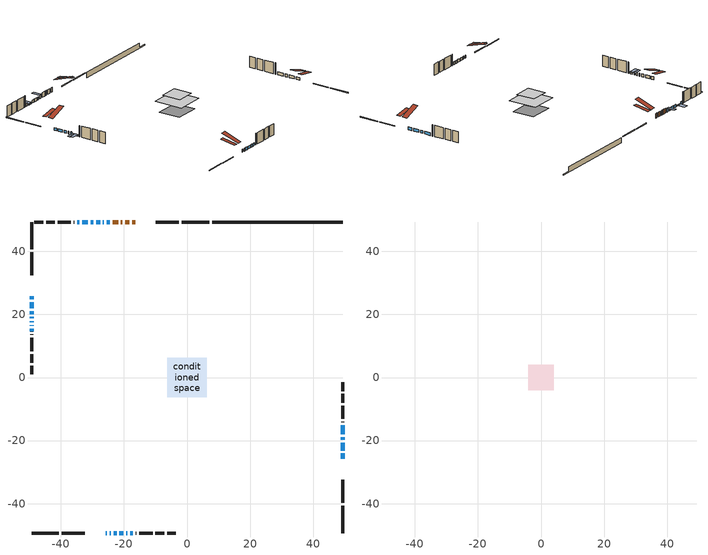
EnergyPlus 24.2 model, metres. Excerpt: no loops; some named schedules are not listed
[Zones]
conditioned space
 floor outside (Floor1 construction): -1.56,-1.56 -1.56,1.56 1.56,1.56 1.56,-1.56 z1.45
 floor adiabatic (AdiabaticFloorConstruction): -6.28,-6.28 -6.28,6.28 6.28,6.28 6.28,-6.28 z3.89
 floor foundation (Slab1 construction): -5.55,-4.77 -5.55,4.77 5.55,4.77 5.55,-4.77 z-0.78
 wall outside (RimJoist1 construction): 7.1,49.3 -1.61,49.3 / -49.3,-49.3 -40.59,-49.3 / -49.3,49.3 -49.3,40.59 / 49.3,-49.3 49.3,-40.59 z1.45:1.75
 wall outside (RimJoist2 construction): -2.54,49.3 -9.84,49.3 / -39.66,-49.3 -32.36,-49.3 / -49.3,39.66 -49.3,32.36 / 49.3,-39.66 49.3,-32.36 z1.45:1.75
 wall outside (AdiabaticWallConstruction 1): -16.42,49.3 -17.33,49.3 / -18.26,49.3 -19.66,49.3 / -20.58,49.3 -20.94,49.3 / -21.86,49.3 -23.57,49.3 z1.45:3.48
 wall outside (AdiabaticWallConstruction): 49.3,-25.78 49.3,-24.09 / -49.3,25.78 -49.3,24.75 / -25.78,-49.3 -25.42,-49.3 / -49.3,23.82 -49.3,21.93 / -49.3,21.01 -49.3,20.13 / -49.3,19.2 -49.3,18.74 / -26.34,49.3 -26.65,49.3 / -24.49,-49.3 -24.18,-49.3 / -49.3,17.82 -49.3,17.51 / -23.26,-49.3 -22.34,-49.3 / 49.3,-23.16 49.3,-20.72 / -27.58,49.3 -28.83,49.3 / 49.3,-19.79 49.3,-18.88 / -21.41,-49.3 -20.2,-49.3 / -29.75,49.3 -30.59,49.3 / 49.3,-17.95 49.3,-15.09 / -19.27,-49.3 -18.88,-49.3 / -34.21,49.3 -34.82,49.3 / -17.95,-49.3 -17.13,-49.3 z1.45:2.67; -24.5,49.3 -25.42,49.3 z1.45:2.82; -49.3,16.58 -49.3,16.42 z1.45:1.91; -49.3,15.5 -49.3,14.58 z1.45:2.01; -31.52,49.3 -33.28,49.3 z1.45:1.73
 wall outside (Wall1 construction): -35.75,49.3 -35.85,49.3 / -16.21,-49.3 -16.11,-49.3 / -49.3,13.65 -49.3,13.55 / 49.3,-14.16 49.3,-14.06 z1.45:6.33
 wall outside (Wall2 construction): -36.78,49.3 -41.03,49.3 / -15.18,-49.3 -10.92,-49.3 / -49.3,12.63 -49.3,8.37 / 49.3,-13.14 49.3,-8.88 z1.45:6.33
 wall outside (Wall3 construction): -41.96,49.3 -44.69,49.3 / -9.99,-49.3 -7.26,-49.3 / -49.3,7.44 -49.3,4.71 / 49.3,-7.95 49.3,-5.22 z1.45:6.33
 wall outside (Wall4 construction): -45.62,49.3 -48.37,49.3 / -6.33,-49.3 -3.58,-49.3 / -49.3,3.78 -49.3,1.03 / 49.3,-4.29 49.3,-1.54 z1.45:6.33
 wall foundation (FoundationWall1 construction): 8.03,49.3,-0.78 8.03,49.3,1.45 45.17,49.3,1.45 45.17,49.3,-0.39 49.3,49.3,-0.39 49.3,49.3,-0.78
 window (WindowConstruction 15): 49.3,-25.78 49.3,-24.09 z1.45:2.67
 window (WindowConstruction 4): -49.3,25.78 -49.3,24.75 z1.45:2.67
 window (WindowConstruction 5): -24.5,49.3 -25.42,49.3 z1.45:2.82
 window (WindowConstruction 6): -25.78,-49.3 -25.42,-49.3 z1.45:2.67
 window (WindowConstruction 7): -49.3,23.82 -49.3,21.94 z1.45:2.67
 window (WindowConstruction 17): -49.3,21.01 -49.3,20.13 z1.45:2.67
 window (WindowConstruction 8): -49.3,19.2 -49.3,18.74 z1.45:2.67
 window (WindowConstruction 9): -26.35,49.3 -26.65,49.3 z1.45:2.67
 window (WindowConstruction 10): -24.49,-49.3 -24.18,-49.3 z1.45:2.67
 window (WindowConstruction 11): -49.3,17.81 -49.3,17.51 z1.45:2.67
 window (WindowConstruction 12): -23.25,-49.3 -22.34,-49.3 z1.45:2.67
 window (WindowConstruction 13): 49.3,-23.16 49.3,-20.72 z1.45:2.67
 window (WindowConstruction 14): -27.58,49.3 -28.82,49.3 z1.45:2.67
 window (WindowConstruction 22): -49.3,16.58 -49.3,16.43 z1.45:1.91
 window (WindowConstruction 18): -49.3,15.5 -49.3,14.58 z1.45:2.01
 window (WindowConstruction 19): 49.3,-19.79 49.3,-18.88 z1.45:2.67
 window (WindowConstruction 20): -21.41,-49.3 -20.2,-49.3 z1.45:2.67
 window (WindowConstruction 21): -29.75,49.3 -30.59,49.3 z1.45:2.67
 window (WindowConstruction 16): -31.52,49.3 -33.28,49.3 z1.45:1.73
 window (WindowConstruction): 49.3,-17.95 49.3,-15.09 z1.45:2.67
 window (WindowConstruction 1): -19.27,-49.3 -18.88,-49.3 z1.45:2.67
 window (WindowConstruction 2): -34.21,49.3 -34.82,49.3 z1.45:2.67
 window (WindowConstruction 3): -17.95,-49.3 -17.13,-49.3 z1.45:2.67
 door (Door): -16.42,49.3 -17.33,49.3 z1.45:3.48
 door (Door 1): -18.26,49.3 -19.66,49.3 z1.45:3.48
 door (Door 2): -20.58,49.3 -20.94,49.3 z1.45:3.48
 door (Door 3): -21.87,49.3 -23.57,49.3 z1.45:3.48
 ceiling adiabatic (AdiabaticFloorConstruction): 6.28,-6.28 6.28,6.28 -6.28,6.28 -6.28,-6.28 z3.89
 roof outside (Roof1 construction): -12.47,49.3,6.33 -12.47,42.6,7.44 -10.77,42.6,7.44 -10.77,49.3,6.33; -29.73,-49.3,6.33 -29.73,-42.6,7.44 -31.43,-42.6,7.44 -31.43,-49.3,6.33; -49.3,29.73,6.33 -42.6,29.73,7.44 -42.6,31.43,7.44 -49.3,31.43,6.33; 49.3,-29.73,6.33 42.6,-29.73,7.44 42.6,-31.43,7.44 49.3,-31.43,6.33
attic - vented
 floor to conditioned space (Floor2 construction Reversed): -4.08,-4.08 -4.08,4.08 4.08,4.08 4.08,-4.08 z6.33
 roof outside (Roof2 construction): -15.49,49.3,6.33 -15.49,41.34,8.98 -13.39,41.34,8.98 -13.39,49.3,6.33; -26.71,-49.3,6.33 -26.71,-41.34,8.98 -28.81,-41.34,8.98 -28.81,-49.3,6.33; -49.3,26.71,6.33 -41.34,26.71,8.98 -41.34,28.81,8.98 -49.3,28.81,6.33; 49.3,-26.71,6.33 41.34,-26.71,8.98 41.34,-28.81,8.98 49.3,-28.81,6.33
shading: -25.71,49.3 -24.2,49.3 -24.2,52.96 -25.71,52.96 z3.12; -49.3,16.13 -49.3,16.88 -52.96,16.88 -52.96,16.13 z2.21; -49.3,14.29 -49.3,15.8 -52.96,15.8 -52.96,14.29 z2.31; -33.58,49.3 -31.22,49.3 -31.22,52.96 -33.58,52.96 z2.03
[Building]
Building 1: Terrain=Suburbs
[Site:Location]
Vancouver Intl AP_BC: Latitude {deg}=49.19; Longitude {deg}=-123.18; Time Zone {hr}=-8; Elevation {m}=4; Keep Site Location Information=Yes
[Site:GroundTemperature:Shallow]
8.06451, 6.96315, 6.87495, 7.3976, 9.49575, 11.5841, 13.3946, 14.5416, 14.639, 13.7062, 11.9418, 9.91751
[Site:WaterMainsTemperature]
Calculation Method=Schedule; Temperature Schedule=mains temperature schedule
[Material] Roughness=Rough; Thermal Absorptance=0.9
Name | Thickness {m} | Conductivity {W/m-K} | Density {kg/m3} | Specific Heat {J/kg-K} | Solar Absorptance | Visible Absorptance
asphalt or fiberglass shingles | 0.00635 | 0.162714 | 1121.4 | 1465.45 | 0.4 | 0.4
ceiling loosefill ins | 0.0846667 | 0.0480833 | 16.02 | 1046.75 | 0.7 | 0.7
ceiling stud and cavity | 0.1397 | 0.1119 | 65.682 | 1177.47 | 0.7 | 0.7
concrete 4.0 in. | 0.1016 | 1.803125 | 2242.8 | 837.4 | 0.7 | 0.7
concrete 8.0 in. | 0.2032 | 1.803125 | 2242.8 | 837.4 | 0.7 | 0.7
door material | 0.04445 | 0.053851 | 512.64 | 1214.23 | 0.7 | 0.7
door material 1 | 0.04445 | 0.188738 | 512.64 | 1214.23 | 0.7 | 0.7
floor covering | 0.0127 | 0.0433444 | 54.468 | 1339.84 | 0.6 | 0.6
floor rigid ins | 0.051816 | 0.029427 | 32.04 | 1214.23 | 0.7 | 0.7
floor rigid ins 1; wall rigid ins | 0.512978 | 0.029427 | 32.04 | 1214.23 | 0.7 | 0.7
floor stud and cavity | 0.1397 | 0.0851995 | 92.3553 | 1139.71 | 0.7 | 0.7
floor stud and cavity 1 | 0.1397 | 1.75129 | 37.0049 | 1207.88 | 0.7 | 0.7
furniture material conditioned space 1 | 0.1524 | 0.115458 | 640.8 | 1214.23 | 0.6 | 0.6
gypsum board | 0.0127 | 0.160291 | 801 | 837.4 | 0.6 | 0.6
osb sheathing 0.5 in. | 0.0127 | 0.115458 | 512.64 | 1214.23 | 0.7 | 0.7
osb sheathing 0.75 in. | 0.01905 | 0.115458 | 512.64 | 1214.23 | 0.7 | 0.7
osb sheathing 2.0 in. | 0.0508 | 0.115458 | 512.64 | 1214.23 | 0.7 | 0.7
rim joist stud and cavity | 0.0508 | 0.143208 | 50.32683 | 1063.81 | 0.6 | 0.6
rim joist stud and cavity 1 | 0.0508 | 0.028103 | 125.044 | 1163.47 | 0.6 | 0.6
roof stud and cavity | 0.2032 | 0.164373 | 78.34581 | 1123.46 | 0.7 | 0.7
wall stud and cavity | 0.1397 | 0.139191 | 139.0536 | 1170.24 | 0.7 | 0.7
wall stud and cavity 1 | 0.1397 | 0.0835141 | 139.0536 | 1170.24 | 0.7 | 0.7
wall stud and cavity 2 | 0.1397 | 0.0844025 | 139.0536 | 1170.24 | 0.7 | 0.7
wall stud and cavity 3 | 0.1397 | 0.0932626 | 139.0536 | 1170.24 | 0.7 | 0.7
wall stud and cavity 4 | 0.0889 | 0.380278 | 52.3479 | 1209.89 | 0.7 | 0.7
wall stud and cavity 5 | 0.0889 | 0.391764 | 83.0341 | 1211.67 | 0.7 | 0.7
wood siding | 0.0254 | 0.102417 | 544.68 | 1172.36 | 0.4 | 0.4
wood siding 1; wood siding 2; wood siding 3 | 0.0254 | 0.102417 | 544.68 | 1172.36 | 0.7 | 0.7
[WindowMaterial:SimpleGlazingSystem]
Name | U-Factor {W/m2-K} | Solar Heat Gain Coefficient
WindowMaterial | 2.90203 | 0.65
WindowMaterial 1 | 4.56171 | 0.5
WindowMaterial 10 | 7.23037 | 0.73
WindowMaterial 11 | 2.90941 | 0.64
WindowMaterial 12 | 7.15769 | 0.74
WindowMaterial 13 | 2.77995 | 0.62
WindowMaterial 14 | 4.59123 | 0.54
WindowMaterial 15 | 5.51277 | 0.71
WindowMaterial 16 | 5.32199 | 0.68
WindowMaterial 17 | 3.0383 | 0.46
WindowMaterial 18 | 5.076132 | 0.6
WindowMaterial 19 | 5.28224 | 0.64
WindowMaterial 2 | 5.50936 | 0.71
WindowMaterial 20 | 3.83435 | 0.35
WindowMaterial 3 | 5.03241 | 0.6
WindowMaterial 4 | 5.16244 | 0.62
WindowMaterial 5 | 5.20275 | 0.66
WindowMaterial 6 | 5.85799 | 0.77
WindowMaterial 7 | 3.267689 | 0.46
WindowMaterial 8 | 4.31925 | 0.45
WindowMaterial 9 | 3.25804 | 0.4
[Construction]
AdiabaticFloorConstruction: floor stud and cavity 1, floor rigid ins 1, osb sheathing 0.75 in., floor covering
AdiabaticWallConstruction: wood siding 2, wall rigid ins, wall stud and cavity 4, gypsum board
AdiabaticWallConstruction 1: wood siding 3, wall rigid ins, wall stud and cavity 4, gypsum board
Door: door material
Door 1; Door 2; Door 3: door material 1
Floor1 construction: floor stud and cavity, floor rigid ins, osb sheathing 0.75 in., floor covering
Floor2 construction Reversed: gypsum board, ceiling stud and cavity, ceiling loosefill ins
FoundationWall1 construction: concrete 8.0 in.
furniture construction conditioned space 1: furniture material conditioned space 1
PartitionWallConstruction: gypsum board, wall stud and cavity 5, gypsum board
RimJoist1 construction: wood siding 1, rim joist stud and cavity
RimJoist2 construction: wood siding 1, osb sheathing 2.0 in., rim joist stud and cavity 1
Roof1 construction: asphalt or fiberglass shingles, osb sheathing 0.75 in., roof stud and cavity, gypsum board
Roof2 construction: asphalt or fiberglass shingles
Slab1 construction: concrete 4.0 in.
Wall1 construction: wood siding, osb sheathing 0.5 in., wall stud and cavity, gypsum board
Wall2 construction: wood siding, osb sheathing 0.5 in., wall stud and cavity 1, gypsum board
Wall3 construction: wood siding, osb sheathing 0.5 in., wall stud and cavity 2, gypsum board
Wall4 construction: wood siding, osb sheathing 0.5 in., wall stud and cavity 3, gypsum board
WindowConstruction: WindowMaterial
WindowConstruction 1: WindowMaterial 1
WindowConstruction 10; WindowConstruction 11: WindowMaterial 9
WindowConstruction 12: WindowMaterial 10
WindowConstruction 13: WindowMaterial 11
WindowConstruction 14: WindowMaterial 12
WindowConstruction 15: WindowMaterial 13
WindowConstruction 16: WindowMaterial 14
WindowConstruction 17: WindowMaterial 15
WindowConstruction 18: WindowMaterial 16
WindowConstruction 19: WindowMaterial 17
WindowConstruction 2: WindowMaterial 2
WindowConstruction 20: WindowMaterial 18
WindowConstruction 21: WindowMaterial 19
WindowConstruction 22: WindowMaterial 20
WindowConstruction 3: WindowMaterial 3
WindowConstruction 4; WindowConstruction 5: WindowMaterial 4
WindowConstruction 6: WindowMaterial 5
WindowConstruction 7: WindowMaterial 6
WindowConstruction 8: WindowMaterial 7
WindowConstruction 9: WindowMaterial 8
[Zone] Multiplier=1; Part of Total Floor Area=Yes
Name | Volume {m3}
attic - vented | 28.7297
conditioned space | 676.4
[Space]
Name | Zone | Volume {m3}
attic - vented 1 | attic - vented | 28.7297
conditioned space 1 | conditioned space | 676.4
[ZoneInfiltration:EffectiveLeakageArea]
infil attic - vented 1: Zone or Space=attic - vented 1; Schedule=Always On Discrete; Effective Air Leakage Area {cm2}=2761.24; Stack Coefficient=0.000184427; Wind Coefficient=9.17555e-06
[ZoneMixing]
whole house fan mix: Zone or Space=attic - vented; Schedule=Always On Continuous; Design Flow Rate Calculation Method=Flow/Zone; Design Flow Rate {m3/s}=0; Source Zone or Space=conditioned space
[SurfaceProperty:ExposedFoundationPerimeter]
Slab1: Exposed Perimeter Calculation Method=TotalExposedPerimeter; Total Exposed Perimeter {m}=41.271
[InternalMass] Zone or ZoneList=conditioned space; Space or SpaceList=conditioned space 1
Name | Construction | Surface Area {m2}
furniture mass conditioned space 1 | furniture construction conditioned space 1 | 109.308
partition wall mass | PartitionWallConstruction | 273.27
[Lights]
interior lighting: Zone or ZoneList or Space or SpaceList=conditioned space 1; Schedule=interior lighting schedule; Design Level Calculation Method=LightingLevel; Lighting Level {W}=343.2; Return Air Fraction=0; Fraction Radiant=0.6; Fraction Visible=0.2; Fraction Replaceable=1
[People]
occupants: Zone or ZoneList or Space or SpaceList=conditioned space 1; Number of People Schedule=occupants schedule; Number of People Calculation Method=People; Number of People=3; Fraction Radiant=0.314171; Sensible Heat Fraction=0.56303; Activity Level Schedule=occupants activity schedule; Carbon Dioxide Generation Rate {m3/s-W}=0; Enable ASHRAE 55 Comfort Warnings=No; Mean Radiant Temperature Calculation Type=EnclosureAveraged
[ElectricEquipment] Zone or ZoneList or Space or SpaceList=conditioned space 1; Design Level Calculation Method=EquipmentLevel
Name | Schedule | Design Level {W} | Fraction Latent | Fraction Radiant | Fraction Lost
clothes dryer | clothes dryer schedule | 140.772 | 0.015 | 0.081 | 0.85
clothes washer | clothes washer schedule | 32.1985 | 0.03 | 0.162 | 0.7
cooking range | cooking range schedule | 215.147 | 0.08 | 0.432 | 0.2
dishwasher | dishwasher schedule | 66.8632 | 0.3 | 0.18 | 0.4
fridge | fridge schedule | 72.9452 | 0 | 0.6 | 0
mech vent house fan | mech vent house fan schedule | 0 | 0 | 0 | 1
mech vent house fan cfis | mech vent house fan cfis schedule | 0 | 0 | 0 | 0
misc plug loads | misc plug loads schedule | 494.7 | 0.045 | 0.513 | 0.1
whole house fan | Always On Discrete | 0 | 0 | 0 | 1
[OtherEquipment] Zone or ZoneList or Space or SpaceList=conditioned space 1; Design Level Calculation Method=EquipmentLevel
Name | Fuel Type | Schedule | Design Level {W} | Fraction Latent | Fraction Radiant | Fraction Lost
clothes dryer 1 | Electricity | clothes dryer schedule | 0 | 0.015 | 0.081 | 0.85
cooking range 1 | Electricity | cooking range schedule | 0 | 0.08 | 0.432 | 0.2
general water use latent | None | general water use schedule | 62.594 | 1 | 0 | 0
general water use sensible | None | general water use schedule | -61.6891 | 0 | 0.6 | 0
mech vent house fan latent load | None | Always On Discrete | 0 | 1 | 0 | 0
mech vent house fan sensible load | None | Always On Discrete | 0 | 0 | 0 | 0
water heater energy adjustment1 | Electricity | Always On Discrete | 0.01 | 0 | 0 | 1
[ZoneInfiltration:DesignFlowRate] Zone or ZoneList or Space or SpaceList=conditioned space 1; Schedule=Always On Discrete; Design Flow Rate Calculation Method=Flow/Zone; Design Flow Rate {m3/s}=0
infil flow; natural vent flow; whole house fan flow
[ZoneControl:Thermostat]
conditioned space Thermostat: Zone or ZoneList=conditioned space; Control Type Schedule=conditioned space Thermostat Schedule; Control 1=conditioned space temperature setpoint; Temperature Difference Between Cutout And Setpoint {deltaC}=0
[ThermostatSetpoint:DualSetpoint]
conditioned space temperature setpoint: Heating Setpoint Temperature Schedule=heating setpoint; Cooling Setpoint Temperature Schedule=cooling setpoint
[Zone equipment]
conditioned space: electric baseboard
[Foundation:Kiva]
Foundation Kiva 1: Initial Indoor Air Temperature {C}=18; Wall Height Above Grade {m}=1.44999; Wall Depth Below Slab {m}=0.2032
[Foundation:Kiva:Settings]
Soil Conductivity {W/m-K}=0.849921; Soil Density {kg/m3}=1842.3; Soil Specific Heat {J/kg-K}=418.7; Ground Solar Absorptivity=0.9; Ground Thermal Absorptivity=0.9; Ground Surface Roughness {m}=0.03; Far-Field Width {m}=40; Deep-Ground Boundary Condition=ZeroFlux; Deep-Ground Depth {m}=40; Minimum Cell Dimension {m}=0.2; Maximum Cell Growth Coefficient=3; Simulation Timestep=Timestep
[Exterior:Lights]
exterior lighting: Schedule=exterior lighting schedule; Design Level {W}=75.6
[EnergyManagementSystem:Sensor] Output:Variable or Output:Meter Index Key=conditioned space
Name | Output:Variable or Output:Meter
conditioned_space_clg_unmet_s | Zone Cooling Setpoint Not Met Time
conditioned_space_htg_unmet_s | Zone Heating Setpoint Not Met Time
fridge_tin_s; tin_s; tin_s_1 | Zone Mean Air Temperature
tout_s | Zone Outdoor Air Drybulb Temperature
win_s | Zone Air Humidity Ratio
[Schedule:Constant]
Name | Hourly Value
Always On Continuous; mech vent house fan schedule; mech vent house fan cfis schedule; Always On Discrete | 1
occupants activity schedule | 117.228
fridge schedule | 0
[Schedule:Week:Daily]
interior lighting schedule Week Rule - Jan1-Jan27: interior lighting schedule day, interior lighting schedule day, interior lighting schedule day, interior lighting schedule day, interior lighting schedule day, interior lighting schedule day, interior lighting schedule day, interior lighting schedule default day, interior lighting schedule default day, interior lighting schedule default day, interior lighting schedule default day, interior lighting schedule default day
interior lighting schedule Week Rule - Jan28-Feb3: interior lighting schedule day, interior lighting schedule day, interior lighting schedule day, interior lighting schedule day, interior lighting schedule day 1, interior lighting schedule day 1, interior lighting schedule day 1, interior lighting schedule default day, interior lighting schedule default day, interior lighting schedule default day, interior lighting schedule default day, interior lighting schedule default day
interior lighting schedule Week Rule - Feb4-Feb24: interior lighting schedule day 1, interior lighting schedule day 1, interior lighting schedule day 1, interior lighting schedule day 1, interior lighting schedule day 1, interior lighting schedule day 1, interior lighting schedule day 1, interior lighting schedule default day, interior lighting schedule default day, interior lighting schedule default day, interior lighting schedule default day, interior lighting schedule default day
interior lighting schedule Week Rule - Feb25-Mar3: interior lighting schedule day 1, interior lighting schedule day 1, interior lighting schedule day 1, interior lighting schedule day 1, interior lighting schedule day 2, interior lighting schedule day 2, interior lighting schedule day 2, interior lighting schedule default day, interior lighting schedule default day, interior lighting schedule default day, interior lighting schedule default day, interior lighting schedule default day
interior lighting schedule Week Rule - Mar4-Mar31: interior lighting schedule day 2, interior lighting schedule day 2, interior lighting schedule day 2, interior lighting schedule day 2, interior lighting schedule day 2, interior lighting schedule day 2, interior lighting schedule day 2, interior lighting schedule default day, interior lighting schedule default day, interior lighting schedule default day, interior lighting schedule default day, interior lighting schedule default day
interior lighting schedule Week Rule - Apr1-Apr28: interior lighting schedule day 3, interior lighting schedule day 3, interior lighting schedule day 3, interior lighting schedule day 3, interior lighting schedule day 3, interior lighting schedule day 3, interior lighting schedule day 3, interior lighting schedule default day, interior lighting schedule default day, interior lighting schedule default day, interior lighting schedule default day, interior lighting schedule default day
interior lighting schedule Week Rule - Apr29-May5: interior lighting schedule day 3, interior lighting schedule day 3, interior lighting schedule day 4, interior lighting schedule day 4, interior lighting schedule day 4, interior lighting schedule day 4, interior lighting schedule day 4, interior lighting schedule default day, interior lighting schedule default day, interior lighting schedule default day, interior lighting schedule default day, interior lighting schedule default day
interior lighting schedule Week Rule - May6-May26: interior lighting schedule day 4, interior lighting schedule day 4, interior lighting schedule day 4, interior lighting schedule day 4, interior lighting schedule day 4, interior lighting schedule day 4, interior lighting schedule day 4, interior lighting schedule default day, interior lighting schedule default day, interior lighting schedule default day, interior lighting schedule default day, interior lighting schedule default day
interior lighting schedule Week Rule - May27-Jun2: interior lighting schedule day 4, interior lighting schedule day 4, interior lighting schedule day 4, interior lighting schedule day 4, interior lighting schedule day 4, interior lighting schedule day 5, interior lighting schedule day 5, interior lighting schedule default day, interior lighting schedule default day, interior lighting schedule default day, interior lighting schedule default day, interior lighting schedule default day
interior lighting schedule Week Rule - Jun3-Jun30: interior lighting schedule day 5, interior lighting schedule day 5, interior lighting schedule day 5, interior lighting schedule day 5, interior lighting schedule day 5, interior lighting schedule day 5, interior lighting schedule day 5, interior lighting schedule default day, interior lighting schedule default day, interior lighting schedule default day, interior lighting schedule default day, interior lighting schedule default day
interior lighting schedule Week Rule - Jul1-Jul28: interior lighting schedule day 6, interior lighting schedule day 6, interior lighting schedule day 6, interior lighting schedule day 6, interior lighting schedule day 6, interior lighting schedule day 6, interior lighting schedule day 6, interior lighting schedule default day, interior lighting schedule default day, interior lighting schedule default day, interior lighting schedule default day, interior lighting schedule default day
interior lighting schedule Week Rule - Jul29-Aug4: interior lighting schedule day 6, interior lighting schedule day 6, interior lighting schedule day 6, interior lighting schedule day 7, interior lighting schedule day 7, interior lighting schedule day 7, interior lighting schedule day 7, interior lighting schedule default day, interior lighting schedule default day, interior lighting schedule default day, interior lighting schedule default day, interior lighting schedule default day
interior lighting schedule Week Rule - Aug5-Aug25: interior lighting schedule day 7, interior lighting schedule day 7, interior lighting schedule day 7, interior lighting schedule day 7, interior lighting schedule day 7, interior lighting schedule day 7, interior lighting schedule day 7, interior lighting schedule default day, interior lighting schedule default day, interior lighting schedule default day, interior lighting schedule default day, interior lighting schedule default day
interior lighting schedule Week Rule - Aug26-Sep1: interior lighting schedule day 7, interior lighting schedule day 7, interior lighting schedule day 7, interior lighting schedule day 7, interior lighting schedule day 7, interior lighting schedule day 7, interior lighting schedule day 8, interior lighting schedule default day, interior lighting schedule default day, interior lighting schedule default day, interior lighting schedule default day, interior lighting schedule default day
interior lighting schedule Week Rule - Sep2-Sep29: interior lighting schedule day 8, interior lighting schedule day 8, interior lighting schedule day 8, interior lighting schedule day 8, interior lighting schedule day 8, interior lighting schedule day 8, interior lighting schedule day 8, interior lighting schedule default day, interior lighting schedule default day, interior lighting schedule default day, interior lighting schedule default day, interior lighting schedule default day
interior lighting schedule Week Rule - Sep30-Oct6: interior lighting schedule day 8, interior lighting schedule day 9, interior lighting schedule day 9, interior lighting schedule day 9, interior lighting schedule day 9, interior lighting schedule day 9, interior lighting schedule day 9, interior lighting schedule default day, interior lighting schedule default day, interior lighting schedule default day, interior lighting schedule default day, interior lighting schedule default day
interior lighting schedule Week Rule - Oct7-Oct27: interior lighting schedule day 9, interior lighting schedule day 9, interior lighting schedule day 9, interior lighting schedule day 9, interior lighting schedule day 9, interior lighting schedule day 9, interior lighting schedule day 9, interior lighting schedule default day, interior lighting schedule default day, interior lighting schedule default day, interior lighting schedule default day, interior lighting schedule default day
interior lighting schedule Week Rule - Oct28-Nov3: interior lighting schedule day 9, interior lighting schedule day 9, interior lighting schedule day 9, interior lighting schedule day 9, interior lighting schedule day 10, interior lighting schedule day 10, interior lighting schedule day 10, interior lighting schedule default day, interior lighting schedule default day, interior lighting schedule default day, interior lighting schedule default day, interior lighting schedule default day
interior lighting schedule Week Rule - Nov4-Nov24: interior lighting schedule day 10, interior lighting schedule day 10, interior lighting schedule day 10, interior lighting schedule day 10, interior lighting schedule day 10, interior lighting schedule day 10, interior lighting schedule day 10, interior lighting schedule default day, interior lighting schedule default day, interior lighting schedule default day, interior lighting schedule default day, interior lighting schedule default day
interior lighting schedule Week Rule - Nov25-Dec1: interior lighting schedule day 10, interior lighting schedule day 10, interior lighting schedule day 10, interior lighting schedule day 10, interior lighting schedule day 10, interior lighting schedule day 10, interior lighting schedule day 11, interior lighting schedule default day, interior lighting schedule default day, interior lighting schedule default day, interior lighting schedule default day, interior lighting schedule default day
interior lighting schedule Week Rule - Dec2-Dec31: interior lighting schedule day 11, interior lighting schedule day 11, interior lighting schedule day 11, interior lighting schedule day 11, interior lighting schedule day 11, interior lighting schedule day 11, interior lighting schedule day 11, interior lighting schedule default day, interior lighting schedule default day, interior lighting schedule default day, interior lighting schedule default day, interior lighting schedule default day
occupants schedule Week Rule - Jan1-Dec31: occupants schedule day, occupants schedule day, occupants schedule day, occupants schedule day, occupants schedule day, occupants schedule day, occupants schedule day, occupants schedule default day, occupants schedule default day, occupants schedule default day, occupants schedule default day, occupants schedule default day
clothes dryer schedule Week Rule - Jan1-Dec31: clothes dryer schedule day, clothes dryer schedule day, clothes dryer schedule day, clothes dryer schedule day, clothes dryer schedule day, clothes dryer schedule day, clothes dryer schedule day, clothes dryer schedule default day, clothes dryer schedule default day, clothes dryer schedule default day, clothes dryer schedule default day, clothes dryer schedule default day
clothes washer schedule Week Rule - Jan1-Dec31: clothes washer schedule day, clothes washer schedule day, clothes washer schedule day, clothes washer schedule day, clothes washer schedule day, clothes washer schedule day, clothes washer schedule day, clothes washer schedule default day, clothes washer schedule default day, clothes washer schedule default day, clothes washer schedule default day, clothes washer schedule default day
cooking range schedule Week Rule - Jan1-Dec31: cooking range schedule day, cooking range schedule day, cooking range schedule day, cooking range schedule day, cooking range schedule day, cooking range schedule day, cooking range schedule day, cooking range schedule default day, cooking range schedule default day, cooking range schedule default day, cooking range schedule default day, cooking range schedule default day
dishwasher schedule Week Rule - Jan1-Dec31: dishwasher schedule day, dishwasher schedule day, dishwasher schedule day, dishwasher schedule day, dishwasher schedule day, dishwasher schedule day, dishwasher schedule day, dishwasher schedule default day, dishwasher schedule default day, dishwasher schedule default day, dishwasher schedule default day, dishwasher schedule default day
misc plug loads schedule Week Rule - Jan1-Dec31: misc plug loads schedule day, misc plug loads schedule day, misc plug loads schedule day, misc plug loads schedule day, misc plug loads schedule day, misc plug loads schedule day, misc plug loads schedule day, misc plug loads schedule default day, misc plug loads schedule default day, misc plug loads schedule default day, misc plug loads schedule default day, misc plug loads schedule default day
general water use schedule Week Rule - Jan1-Dec31: general water use schedule day, general water use schedule day, general water use schedule day, general water use schedule day, general water use schedule day, general water use schedule day, general water use schedule day, general water use schedule default day, general water use schedule default day, general water use schedule default day, general water use schedule default day, general water use schedule default day
exterior lighting schedule Week Rule - Jan1-Jan27: exterior lighting schedule day, exterior lighting schedule day, exterior lighting schedule day, exterior lighting schedule day, exterior lighting schedule day, exterior lighting schedule day, exterior lighting schedule day, exterior lighting schedule default day, exterior lighting schedule default day, exterior lighting schedule default day, exterior lighting schedule default day, exterior lighting schedule default day
exterior lighting schedule Week Rule - Jan28-Feb3: exterior lighting schedule day, exterior lighting schedule day, exterior lighting schedule day, exterior lighting schedule day, exterior lighting schedule day 1, exterior lighting schedule day 1, exterior lighting schedule day 1, exterior lighting schedule default day, exterior lighting schedule default day, exterior lighting schedule default day, exterior lighting schedule default day, exterior lighting schedule default day
exterior lighting schedule Week Rule - Feb4-Feb24: exterior lighting schedule day 1, exterior lighting schedule day 1, exterior lighting schedule day 1, exterior lighting schedule day 1, exterior lighting schedule day 1, exterior lighting schedule day 1, exterior lighting schedule day 1, exterior lighting schedule default day, exterior lighting schedule default day, exterior lighting schedule default day, exterior lighting schedule default day, exterior lighting schedule default day
exterior lighting schedule Week Rule - Feb25-Mar3: exterior lighting schedule day 1, exterior lighting schedule day 1, exterior lighting schedule day 1, exterior lighting schedule day 1, exterior lighting schedule day 2, exterior lighting schedule day 2, exterior lighting schedule day 2, exterior lighting schedule default day, exterior lighting schedule default day, exterior lighting schedule default day, exterior lighting schedule default day, exterior lighting schedule default day
exterior lighting schedule Week Rule - Mar4-Mar31: exterior lighting schedule day 2, exterior lighting schedule day 2, exterior lighting schedule day 2, exterior lighting schedule day 2, exterior lighting schedule day 2, exterior lighting schedule day 2, exterior lighting schedule day 2, exterior lighting schedule default day, exterior lighting schedule default day, exterior lighting schedule default day, exterior lighting schedule default day, exterior lighting schedule default day
exterior lighting schedule Week Rule - Apr1-Apr28: exterior lighting schedule day 3, exterior lighting schedule day 3, exterior lighting schedule day 3, exterior lighting schedule day 3, exterior lighting schedule day 3, exterior lighting schedule day 3, exterior lighting schedule day 3, exterior lighting schedule default day, exterior lighting schedule default day, exterior lighting schedule default day, exterior lighting schedule default day, exterior lighting schedule default day
exterior lighting schedule Week Rule - Apr29-May5: exterior lighting schedule day 3, exterior lighting schedule day 3, exterior lighting schedule day 4, exterior lighting schedule day 4, exterior lighting schedule day 4, exterior lighting schedule day 4, exterior lighting schedule day 4, exterior lighting schedule default day, exterior lighting schedule default day, exterior lighting schedule default day, exterior lighting schedule default day, exterior lighting schedule default day
exterior lighting schedule Week Rule - May6-May26: exterior lighting schedule day 4, exterior lighting schedule day 4, exterior lighting schedule day 4, exterior lighting schedule day 4, exterior lighting schedule day 4, exterior lighting schedule day 4, exterior lighting schedule day 4, exterior lighting schedule default day, exterior lighting schedule default day, exterior lighting schedule default day, exterior lighting schedule default day, exterior lighting schedule default day
exterior lighting schedule Week Rule - May27-Jun2: exterior lighting schedule day 4, exterior lighting schedule day 4, exterior lighting schedule day 4, exterior lighting schedule day 4, exterior lighting schedule day 4, exterior lighting schedule day 5, exterior lighting schedule day 5, exterior lighting schedule default day, exterior lighting schedule default day, exterior lighting schedule default day, exterior lighting schedule default day, exterior lighting schedule default day
exterior lighting schedule Week Rule - Jun3-Jun30: exterior lighting schedule day 5, exterior lighting schedule day 5, exterior lighting schedule day 5, exterior lighting schedule day 5, exterior lighting schedule day 5, exterior lighting schedule day 5, exterior lighting schedule day 5, exterior lighting schedule default day, exterior lighting schedule default day, exterior lighting schedule default day, exterior lighting schedule default day, exterior lighting schedule default day
[Schedule:Year]
interior lighting schedule: interior lighting schedule Week Rule - Jan1-Jan27, 1, 1, 1, 27, interior lighting schedule Week Rule - Jan28-Feb3, 1, 28, 2, 3, interior lighting schedule Week Rule - Feb4-Feb24, 2, 4, 2, 24, interior lighting schedule Week Rule - Feb25-Mar3, 2, 25, 3, 3, interior lighting schedule Week Rule - Mar4-Mar31, 3, 4, 3, 31, interior lighting schedule Week Rule - Apr1-Apr28, 4, 1, 4, 28, interior lighting schedule Week Rule - Apr29-May5, 4, 29, 5, 5, interior lighting schedule Week Rule - May6-May26, 5, 6, 5, 26, interior lighting schedule Week Rule - May27-Jun2, 5, 27, 6, 2, interior lighting schedule Week Rule - Jun3-Jun30, 6, 3, 6, 30, interior lighting schedule Week Rule - Jul1-Jul28, 7, 1, 7, 28, interior lighting schedule Week Rule - Jul29-Aug4, 7, 29, 8, 4, interior lighting schedule Week Rule - Aug5-Aug25, 8, 5, 8, 25, interior lighting schedule Week Rule - Aug26-Sep1, 8, 26, 9, 1, interior lighting schedule Week Rule - Sep2-Sep29, 9, 2, 9, 29, interior lighting schedule Week Rule - Sep30-Oct6, 9, 30, 10, 6, interior lighting schedule Week Rule - Oct7-Oct27, 10, 7, 10, 27, interior lighting schedule Week Rule - Oct28-Nov3, 10, 28, 11, 3, interior lighting schedule Week Rule - Nov4-Nov24, 11, 4, 11, 24, interior lighting schedule Week Rule - Nov25-Dec1, 11, 25, 12, 1, interior lighting schedule Week Rule - Dec2-Dec31, 12, 2, 12, 31
occupants schedule: occupants schedule Week Rule - Jan1-Dec31, 1, 1, 12, 31
clothes dryer schedule: clothes dryer schedule Week Rule - Jan1-Dec31, 1, 1, 12, 31
clothes washer schedule: clothes washer schedule Week Rule - Jan1-Dec31, 1, 1, 12, 31
cooking range schedule: cooking range schedule Week Rule - Jan1-Dec31, 1, 1, 12, 31
dishwasher schedule: dishwasher schedule Week Rule - Jan1-Dec31, 1, 1, 12, 31
misc plug loads schedule: misc plug loads schedule Week Rule - Jan1-Dec31, 1, 1, 12, 31
general water use schedule: general water use schedule Week Rule - Jan1-Dec31, 1, 1, 12, 31
exterior lighting schedule: exterior lighting schedule Week Rule - Jan1-Jan27, 1, 1, 1, 27, exterior lighting schedule Week Rule - Jan28-Feb3, 1, 28, 2, 3, exterior lighting schedule Week Rule - Feb4-Feb24, 2, 4, 2, 24, exterior lighting schedule Week Rule - Feb25-Mar3, 2, 25, 3, 3, exterior lighting schedule Week Rule - Mar4-Mar31, 3, 4, 3, 31, exterior lighting schedule Week Rule - Apr1-Apr28, 4, 1, 4, 28, exterior lighting schedule Week Rule - Apr29-May5, 4, 29, 5, 5, exterior lighting schedule Week Rule - May6-May26, 5, 6, 5, 26, exterior lighting schedule Week Rule - May27-Jun2, 5, 27, 6, 2, exterior lighting schedule Week Rule - Jun3-Jun30, 6, 3, 6, 30, exterior lighting schedule Week Rule - Jul1-Jul28, 7, 1, 7, 28, exterior lighting schedule Week Rule - Jul29-Aug4, 7, 29, 8, 4, exterior lighting schedule Week Rule - Aug5-Aug25, 8, 5, 8, 25, exterior lighting schedule Week Rule - Aug26-Sep1, 8, 26, 9, 1, exterior lighting schedule Week Rule - Sep2-Sep29, 9, 2, 9, 29, exterior lighting schedule Week Rule - Sep30-Oct6, 9, 30, 10, 6, exterior lighting schedule Week Rule - Oct7-Oct27, 10, 7, 10, 27, exterior lighting schedule Week Rule - Oct28-Nov3, 10, 28, 11, 3, exterior lighting schedule Week Rule - Nov4-Nov24, 11, 4, 11, 24, exterior lighting schedule Week Rule - Nov25-Dec1, 11, 25, 12, 1, exterior lighting schedule Week Rule - Dec2-Dec31, 12, 2, 12, 31
[Schedule:Compact]
conditioned space Thermostat Schedule: Through: 12/31, For: AllDays, Until: 24:00, 4
mains temperature schedule: Through: 01/01, For: AllDays, Until: 24:00, 11.375, Through: 01/02, For: AllDays, Until: 24:00, 11.3367, Through: 01/03, For: AllDays, Until: 24:00, 11.2994, Through: 01/04, For: AllDays, Until: 24:00, 11.2628, Through: 01/05, For: AllDays, Until: 24:00, 11.2267, Through: 01/06, For: AllDays, Until: 24:00, 11.1917, Through: 01/07, For: AllDays, Until: 24:00, 11.1578, Through: 01/08, For: AllDays, Until: 24:00, 11.1244, Through: 01/09, For: AllDays, Until: 24:00, 11.0917, Through: 01/10, For: AllDays, Until: 24:00, 11.06, Through: 01/11, For: AllDays, Until: 24:00, 11.0289, Through: 01/12, For: AllDays, Until: 24:00, 10.9989, Through: 01/13, For: AllDays, Until: 24:00, 10.97, Through: 01/14, For: AllDays, Until: 24:00, 10.9417, Through: 01/15, For: AllDays, Until: 24:00, 10.9139, Through: 01/16, For: AllDays, Until: 24:00, 10.8878, Through: 01/17, For: AllDays, Until: 24:00, 10.8622, Through: 01/18, For: AllDays, Until: 24:00, 10.8372, Through: 01/19, For: AllDays, Until: 24:00, 10.8133, Through: 01/20, For: AllDays, Until: 24:00, 10.7906, Through: 01/21, For: AllDays, Until: 24:00, 10.7683, Through: 01/22, For: AllDays, Until: 24:00, 10.7478, Through: 01/23, For: AllDays, Until: 24:00, 10.7272, Through: 01/24, For: AllDays, Until: 24:00, 10.7083, Through: 01/25, For: AllDays, Until: 24:00, 10.69, Through: 01/26, For: AllDays, Until: 24:00, 10.6728, Through: 01/27, For: AllDays, Until: 24:00, 10.6567, Through: 01/28, For: AllDays, Until: 24:00, 10.6411, Through: 01/29, For: AllDays, Until: 24:00, 10.6267, Through: 01/30, For: AllDays, Until: 24:00, 10.6133, Through: 01/31, For: AllDays, Until: 24:00, 10.6011, Through: 02/01, For: AllDays, Until: 24:00, 10.59, Through: 02/02, For: AllDays, Until: 24:00, 10.5794, Through: 02/03, For: AllDays, Until: 24:00, 10.57, Through: 02/04, For: AllDays, Until: 24:00, 10.5617, Through: 02/05, For: AllDays, Until: 24:00, 10.5539, Through: 02/06, For: AllDays, Until: 24:00, 10.5478, Through: 02/07, For: AllDays, Until: 24:00, 10.5422, Through: 02/08, For: AllDays, Until: 24:00, 10.5378, Through: 02/09, For: AllDays, Until: 24:00, 10.5339, Through: 02/10, For: AllDays, Until: 24:00, 10.5317, Through: 02/11, For: AllDays, Until: 24:00, 10.53, Through: 02/12, For: AllDays, Until: 24:00, 10.53, Through: 02/13, For: AllDays, Until: 24:00, 10.5306, Through: 02/14, For: AllDays, Until: 24:00, 10.5317, Through: 02/15, For: AllDays, Until: 24:00, 10.5344, Through: 02/16, For: AllDays, Until: 24:00, 10.5378, Through: 02/17, For: AllDays, Until: 24:00, 10.5428, Through: 02/18, For: AllDays, Until: 24:00, 10.5483, Through: 02/19, For: AllDays, Until: 24:00, 10.5544, Through: 02/20, For: AllDays, Until: 24:00, 10.5622, Through: 02/21, For: AllDays, Until: 24:00, 10.5706, Through: 02/22, For: AllDays, Until: 24:00, 10.5806, Through: 02/23, For: AllDays, Until: 24:00, 10.5911, Through: 02/24, For: AllDays, Until: 24:00, 10.6022, Through: 02/25, For: AllDays, Until: 24:00, 10.615, Through: 02/26, For: AllDays, Until: 24:00, 10.6283, Through: 02/27, For: AllDays, Until: 24:00, 10.6428, Through: 02/28, For: AllDays, Until: 24:00, 10.6583, Through: 03/01, For: AllDays, Until: 24:00, 10.6744, Through: 03/02, For: AllDays, Until: 24:00, 10.6917, Through: 03/03, For: AllDays, Until: 24:00, 10.71, Through: 03/04, For: AllDays, Until: 24:00, 10.7294, Through: 03/05, For: AllDays, Until: 24:00, 10.7494, Through: 03/06, For: AllDays, Until: 24:00, 10.7706, Through: 03/07, For: AllDays, Until: 24:00, 10.7928, Through: 03/08, For: AllDays, Until: 24:00, 10.8161, Through: 03/09, For: AllDays, Until: 24:00, 10.84, Through: 03/10, For: AllDays, Until: 24:00, 10.8644, Through: 03/11, For: AllDays, Until: 24:00, 10.8906, Through: 03/12, For: AllDays, Until: 24:00, 10.9167, Through: 03/13, For: AllDays, Until: 24:00, 10.9444, Through: 03/14, For: AllDays, Until: 24:00, 10.9728, Through: 03/15, For: AllDays, Until: 24:00, 11.0022, Through: 03/16, For: AllDays, Until: 24:00, 11.0322, Through: 03/17, For: AllDays, Until: 24:00, 11.0633, Through: 03/18, For: AllDays, Until: 24:00, 11.095, Through: 03/19, For: AllDays, Until: 24:00, 11.1278, Through: 03/20, For: AllDays, Until: 24:00, 11.1611, Through: 03/21, For: AllDays, Until: 24:00, 11.1956, Through: 03/22, For: AllDays, Until: 24:00, 11.2306, Through: 03/23, For: AllDays, Until: 24:00, 11.2667, Through: 03/24, For: AllDays, Until: 24:00, 11.3033, Through: 03/25, For: AllDays, Until: 24:00, 11.3406, Through: 03/26, For: AllDays, Until: 24:00, 11.3789, Through: 03/27, For: AllDays, Until: 24:00, 11.4178, Through: 03/28, For: AllDays, Until: 24:00, 11.4572, Through: 03/29, For: AllDays, Until: 24:00, 11.4978, Through: 03/30, For: AllDays, Until: 24:00, 11.5389, Through: 03/31, For: AllDays, Until: 24:00, 11.5811, Through: 04/01, For: AllDays, Until: 24:00, 11.6233, Through: 04/02, For: AllDays, Until: 24:00, 11.6667, Through: 04/03, For: AllDays, Until: 24:00, 11.7106, Through: 04/04, For: AllDays, Until: 24:00, 11.755, Through: 04/05, For: AllDays, Until: 24:00, 11.8006, Through: 04/06, For: AllDays, Until: 24:00, 11.8461, Through: 04/07, For: AllDays, Until: 24:00, 11.8928, Through: 04/08, For: AllDays, Until: 24:00, 11.9394, Through: 04/09, For: AllDays, Until: 24:00, 11.9872, Through: 04/10, For: AllDays, Until: 24:00, 12.0356, Through: 04/11, For: AllDays, Until: 24:00, 12.0844, Through: 04/12, For: AllDays, Until: 24:00, 12.1333, Through: 04/13, For: AllDays, Until: 24:00, 12.1833, Through: 04/14, For: AllDays, Until: 24:00, 12.2339, Through: 04/15, For: AllDays, Until: 24:00, 12.2844, Through: 04/16, For: AllDays, Until: 24:00, 12.3361, Through: 04/17, For: AllDays, Until: 24:00, 12.3878, Through: 04/18, For: AllDays, Until: 24:00, 12.44, Through: 04/19, For: AllDays, Until: 24:00, 12.4928, Through: 04/20, For: AllDays, Until: 24:00, 12.5456, Through: 04/21, For: AllDays, Until: 24:00, 12.5994, Through: 04/22, For: AllDays, Until: 24:00, 12.6533, Through: 04/23, For: AllDays, Until: 24:00, 12.7072, Through: 04/24, For: AllDays, Until: 24:00, 12.7622, Through: 04/25, For: AllDays, Until: 24:00, 12.8172, Through: 04/26, For: AllDays, Until: 24:00, 12.8722, Through: 04/27, For: AllDays, Until: 24:00, 12.9278, Through: 04/28, For: AllDays, Until: 24:00, 12.9839, Through: 04/29, For: AllDays, Until: 24:00, 13.04, Through: 04/30, For: AllDays, Until: 24:00, 13.0961, Through: 05/01, For: AllDays, Until: 24:00, 13.1533, Through: 05/02, For: AllDays, Until: 24:00, 13.21, Through: 05/03, For: AllDays, Until: 24:00, 13.2672, Through: 05/04, For: AllDays, Until: 24:00, 13.3244, Through: 05/05, For: AllDays, Until: 24:00, 13.3817, Through: 05/06, For: AllDays, Until: 24:00, 13.4394, Through: 05/07, For: AllDays, Until: 24:00, 13.4972, Through: 05/08, For: AllDays, Until: 24:00, 13.555, Through: 05/09, For: AllDays, Until: 24:00, 13.6133, Through: 05/10, For: AllDays, Until: 24:00, 13.6711, Through: 05/11, For: AllDays, Until: 24:00, 13.7294, Through: 05/12, For: AllDays, Until: 24:00, 13.7878, Through: 05/13, For: AllDays, Until: 24:00, 13.8461, Through: 05/14, For: AllDays, Until: 24:00, 13.9044, Through: 05/15, For: AllDays, Until: 24:00, 13.9628, Through: 05/16, For: AllDays, Until: 24:00, 14.0211, Through: 05/17, For: AllDays, Until: 24:00, 14.0789, Through: 05/18, For: AllDays, Until: 24:00, 14.1372, Through: 05/19, For: AllDays, Until: 24:00, 14.1956, Through: 05/20, For: AllDays, Until: 24:00, 14.2533, Through: 05/21, For: AllDays, Until: 24:00, 14.3117, Through: 05/22, For: AllDays, Until: 24:00, 14.3694, Through: 05/23, For: AllDays, Until: 24:00, 14.4272, Through: 05/24, For: AllDays, Until: 24:00, 14.4844, Through: 05/25, For: AllDays, Until: 24:00, 14.5422, Through: 05/26, For: AllDays, Until: 24:00, 14.5994, Through: 05/27, For: AllDays, Until: 24:00, 14.6561, Through: 05/28, For: AllDays, Until: 24:00, 14.7128, Through: 05/29, For: AllDays, Until: 24:00, 14.7694, Through: 05/30, For: AllDays, Until: 24:00, 14.8261, Through: 05/31, For: AllDays, Until: 24:00, 14.8817, Through: 06/01, For: AllDays, Until: 24:00, 14.9378, Through: 06/02, For: AllDays, Until: 24:00, 14.9933, Through: 06/03, For: AllDays, Until: 24:00, 15.0483, Through: 06/04, For: AllDays, Until: 24:00, 15.1028, Through: 06/05, For: AllDays, Until: 24:00, 15.1572, Through: 06/06, For: AllDays, Until: 24:00, 15.2117, Through: 06/07, For: AllDays, Until: 24:00, 15.265, Through: 06/08, For: AllDays, Until: 24:00, 15.3183, Through: 06/09, For: AllDays, Until: 24:00, 15.3711, Through: 06/10, For: AllDays, Until: 24:00, 15.4239, Through: 06/11, For: AllDays, Until: 24:00, 15.4756, Through: 06/12, For: AllDays, Until: 24:00, 15.5272, Through: 06/13, For: AllDays, Until: 24:00, 15.5783, Through: 06/14, For: AllDays, Until: 24:00, 15.6289, Through: 06/15, For: AllDays, Until: 24:00, 15.6789, Through: 06/16, For: AllDays, Until: 24:00, 15.7283, Through: 06/17, For: AllDays, Until: 24:00, 15.7772, Through: 06/18, For: AllDays, Until: 24:00, 15.8261, Through: 06/19, For: AllDays, Until: 24:00, 15.8739, Through: 06/20, For: AllDays, Until: 24:00, 15.9211, Through: 06/21, For: AllDays, Until: 24:00, 15.9678, Through: 06/22, For: AllDays, Until: 24:00, 16.0139, Through: 06/23, For: AllDays, Until: 24:00, 16.0594, Through: 06/24, For: AllDays, Until: 24:00, 16.1044, Through: 06/25, For: AllDays, Until: 24:00, 16.1483, Through: 06/26, For: AllDays, Until: 24:00, 16.1922, Through: 06/27, For: AllDays, Until: 24:00, 16.235, Through: 06/28, For: AllDays, Until: 24:00, 16.2772, Through: 06/29, For: AllDays, Until: 24:00, 16.3183, Through: 06/30, For: AllDays, Until: 24:00, 16.3594, Through: 07/01, For: AllDays, Until: 24:00, 16.3994, Through: 07/02, For: AllDays, Until: 24:00, 16.4389, Through: 07/03, For: AllDays, Until: 24:00, 16.4772, Through: 07/04, For: AllDays, Until: 24:00, 16.515, Through: 07/05, For: AllDays, Until: 24:00, 16.5522, Through: 07/06, For: AllDays, Until: 24:00, 16.5883, Through: 07/07, For: AllDays, Until: 24:00, 16.6239, Through: 07/08, For: AllDays, Until: 24:00, 16.6583, Through: 07/09, For: AllDays, Until: 24:00, 16.6922, Through: 07/10, For: AllDays, Until: 24:00, 16.7256, Through: 07/11, For: AllDays, Until: 24:00, 16.7578, Through: 07/12, For: AllDays, Until: 24:00, 16.7889, Through: 07/13, For: AllDays, Until: 24:00, 16.8194, Through: 07/14, For: AllDays, Until: 24:00, 16.8489, Through: 07/15, For: AllDays, Until: 24:00, 16.8778, Through: 07/16, For: AllDays, Until: 24:00, 16.9056, Through: 07/17, For: AllDays, Until: 24:00, 16.9328, Through: 07/18, For: AllDays, Until: 24:00, 16.9589, Through: 07/19, For: AllDays, Until: 24:00, 16.9839, Through: 07/20, For: AllDays, Until: 24:00, 17.0083, Through: 07/21, For: AllDays, Until: 24:00, 17.0317, Through: 07/22, For: AllDays, Until: 24:00, 17.0544, Through: 07/23, For: AllDays, Until: 24:00, 17.0761, Through: 07/24, For: AllDays, Until: 24:00, 17.0967, Through: 07/25, For: AllDays, Until: 24:00, 17.1161, Through: 07/26, For: AllDays, Until: 24:00, 17.135, Through: 07/27, For: AllDays, Until: 24:00, 17.1528, Through: 07/28, For: AllDays, Until: 24:00, 17.1694, Through: 07/29, For: AllDays, Until: 24:00, 17.1856, Through: 07/30, For: AllDays, Until: 24:00, 17.2, Through: 07/31, For: AllDays, Until: 24:00, 17.2144, Through: 08/01, For: AllDays, Until: 24:00, 17.2272, Through: 08/02, For: AllDays, Until: 24:00, 17.2389, Through: 08/03, For: AllDays, Until: 24:00, 17.25, Through: 08/04, For: AllDays, Until: 24:00, 17.26, Through: 08/05, For: AllDays, Until: 24:00, 17.2689, Through: 08/06, For: AllDays, Until: 24:00, 17.2772, Through: 08/07, For: AllDays, Until: 24:00, 17.2839, Through: 08/08, For: AllDays, Until: 24:00, 17.29, Through: 08/09, For: AllDays, Until: 24:00, 17.295, Through: 08/10, For: AllDays, Until: 24:00, 17.2989, Through: 08/11, For: AllDays, Until: 24:00, 17.3022, Through: 08/12, For: AllDays, Until: 24:00, 17.3039, Through: 08/13, For: AllDays, Until: 24:00, 17.305, Through: 08/14, For: AllDays, Until: 24:00, 17.305, Through: 08/15, For: AllDays, Until: 24:00, 17.3039, Through: 08/16, For: AllDays, Until: 24:00, 17.3022, Through: 08/17, For: AllDays, Until: 24:00, 17.2989, Through: 08/18, For: AllDays, Until: 24:00, 17.295, Through: 08/19, For: AllDays, Until: 24:00, 17.29, Through: 08/20, For: AllDays, Until: 24:00, 17.2839, Through: 08/21, For: AllDays, Until: 24:00, 17.2772, Through: 08/22, For: AllDays, Until: 24:00, 17.2689, Through: 08/23, For: AllDays, Until: 24:00, 17.26, Through: 08/24, For: AllDays, Until: 24:00, 17.25, Through: 08/25, For: AllDays, Until: 24:00, 17.2394, Through: 08/26, For: AllDays, Until: 24:00, 17.2272, Through: 08/27, For: AllDays, Until: 24:00, 17.2144, Through: 08/28, For: AllDays, Until: 24:00, 17.2006, Through: 08/29, For: AllDays, Until: 24:00, 17.1856, Through: 08/30, For: AllDays, Until: 24:00, 17.1694, Through: 08/31, For: AllDays, Until: 24:00, 17.1528, Through: 09/01, For: AllDays, Until: 24:00, 17.135, Through: 09/02, For: AllDays, Until: 24:00, 17.1161, Through: 09/03, For: AllDays, Until: 24:00, 17.0967, Through: 09/04, For: AllDays, Until: 24:00, 17.0761, Through: 09/05, For: AllDays, Until: 24:00, 17.0544, Through: 09/06, For: AllDays, Until: 24:00, 17.0322, Through: 09/07, For: AllDays, Until: 24:00, 17.0089, Through: 09/08, For: AllDays, Until: 24:00, 16.9844, Through: 09/09, For: AllDays, Until: 24:00, 16.9589, Through: 09/10, For: AllDays, Until: 24:00, 16.9328, Through: 09/11, For: AllDays, Until: 24:00, 16.9061, Through: 09/12, For: AllDays, Until: 24:00, 16.8783, Through: 09/13, For: AllDays, Until: 24:00, 16.8494, Through: 09/14, For: AllDays, Until: 24:00, 16.8194, Through: 09/15, For: AllDays, Until: 24:00, 16.7894, Through: 09/16, For: AllDays, Until: 24:00, 16.7578, Through: 09/17, For: AllDays, Until: 24:00, 16.7256, Through: 09/18, For: AllDays, Until: 24:00, 16.6928, Through: 09/19, For: AllDays, Until: 24:00, 16.6589, Through: 09/20, For: AllDays, Until: 24:00, 16.6239, Through: 09/21, For: AllDays, Until: 24:00, 16.5889, Through: 09/22, For: AllDays, Until: 24:00, 16.5522, Through: 09/23, For: AllDays, Until: 24:00, 16.5156, Through: 09/24, For: AllDays, Until: 24:00, 16.4778, Through: 09/25, For: AllDays, Until: 24:00, 16.4389, Through: 09/26, For: AllDays, Until: 24:00, 16.3994, Through: 09/27, For: AllDays, Until: 24:00, 16.3594, Through: 09/28, For: AllDays, Until: 24:00, 16.3189, Through: 09/29, For: AllDays, Until: 24:00, 16.2772, Through: 09/30, For: AllDays, Until: 24:00, 16.235, Through: 10/01, For: AllDays, Until: 24:00, 16.1922, Through: 10/02, For: AllDays, Until: 24:00, 16.1489, Through: 10/03, For: AllDays, Until: 24:00, 16.1044, Through: 10/04, For: AllDays, Until: 24:00, 16.06, Through: 10/05, For: AllDays, Until: 24:00, 16.0144, Through: 10/06, For: AllDays, Until: 24:00, 15.9683, Through: 10/07, For: AllDays, Until: 24:00, 15.9217, Through: 10/08, For: AllDays, Until: 24:00, 15.8744, Through: 10/09, For: AllDays, Until: 24:00, 15.8261, Through: 10/10, For: AllDays, Until: 24:00, 15.7778, Through: 10/11, For: AllDays, Until: 24:00, 15.7289, Through: 10/12, For: AllDays, Until: 24:00, 15.6794, Through: 10/13, For: AllDays, Until: 24:00, 15.6294, Through: 10/14, For: AllDays, Until: 24:00, 15.5789, Through: 10/15, For: AllDays, Until: 24:00, 15.5278, Through: 10/16, For: AllDays, Until: 24:00, 15.4761, Through: 10/17, For: AllDays, Until: 24:00, 15.4244, Through: 10/18, For: AllDays, Until: 24:00, 15.3717, Through: 10/19, For: AllDays, Until: 24:00, 15.3189, Through: 10/20, For: AllDays, Until: 24:00, 15.2656, Through: 10/21, For: AllDays, Until: 24:00, 15.2117, Through: 10/22, For: AllDays, Until: 24:00, 15.1578, Through: 10/23, For: AllDays, Until: 24:00, 15.1033, Through: 10/24, For: AllDays, Until: 24:00, 15.0489, Through: 10/25, For: AllDays, Until: 24:00, 14.9933, Through: 10/26, For: AllDays, Until: 24:00, 14.9383, Through: 10/27, For: AllDays, Until: 24:00, 14.8822, Through: 10/28, For: AllDays, Until: 24:00, 14.8261, Through: 10/29, For: AllDays, Until: 24:00, 14.77, Through: 10/30, For: AllDays, Until: 24:00, 14.7133, Through: 10/31, For: AllDays, Until: 24:00, 14.6567, Through: 11/01, For: AllDays, Until: 24:00, 14.5994, Through: 11/02, For: AllDays, Until: 24:00, 14.5428, Through: 11/03, For: AllDays, Until: 24:00, 14.485, Through: 11/04, For: AllDays, Until: 24:00, 14.4278, Through: 11/05, For: AllDays, Until: 24:00, 14.37, Through: 11/06, For: AllDays, Until: 24:00, 14.3122, Through: 11/07, For: AllDays, Until: 24:00, 14.2539, Through: 11/08, For: AllDays, Until: 24:00, 14.1961, Through: 11/09, For: AllDays, Until: 24:00, 14.1378, Through: 11/10, For: AllDays, Until: 24:00, 14.0794, Through: 11/11, For: AllDays, Until: 24:00, 14.0217, Through: 11/12, For: AllDays, Until: 24:00, 13.9633, Through: 11/13, For: AllDays, Until: 24:00, 13.905, Through: 11/14, For: AllDays, Until: 24:00, 13.8467, Through: 11/15, For: AllDays, Until: 24:00, 13.7883, Through: 11/16, For: AllDays, Until: 24:00, 13.73, Through: 11/17, For: AllDays, Until: 24:00, 13.6717, Through: 11/18, For: AllDays, Until: 24:00, 13.6139, Through: 11/19, For: AllDays, Until: 24:00, 13.5556, Through: 11/20, For: AllDays, Until: 24:00, 13.4978, Through: 11/21, For: AllDays, Until: 24:00, 13.44, Through: 11/22, For: AllDays, Until: 24:00, 13.3822, Through: 11/23, For: AllDays, Until: 24:00, 13.325, Through: 11/24, For: AllDays, Until: 24:00, 13.2678, Through: 11/25, For: AllDays, Until: 24:00, 13.2106, Through: 11/26, For: AllDays, Until: 24:00, 13.1533, Through: 11/27, For: AllDays, Until: 24:00, 13.0967, Through: 11/28, For: AllDays, Until: 24:00, 13.0406, Through: 11/29, For: AllDays, Until: 24:00, 12.9844, Through: 11/30, For: AllDays, Until: 24:00, 12.9283, Through: 12/01, For: AllDays, Until: 24:00, 12.8728, Through: 12/02, For: AllDays, Until: 24:00, 12.8172, Through: 12/03, For: AllDays, Until: 24:00, 12.7622, Through: 12/04, For: AllDays, Until: 24:00, 12.7078, Through: 12/05, For: AllDays, Until: 24:00, 12.6533, Through: 12/06, For: AllDays, Until: 24:00, 12.5994, Through: 12/07, For: AllDays, Until: 24:00, 12.5461, Through: 12/08, For: AllDays, Until: 24:00, 12.4928, Through: 12/09, For: AllDays, Until: 24:00, 12.4406, Through: 12/10, For: AllDays, Until: 24:00, 12.3883, Through: 12/11, For: AllDays, Until: 24:00, 12.3361, Through: 12/12, For: AllDays, Until: 24:00, 12.285, Through: 12/13, For: AllDays, Until: 24:00, 12.2339, Through: 12/14, For: AllDays, Until: 24:00, 12.1839, Through: 12/15, For: AllDays, Until: 24:00, 12.1339, Through: 12/16, For: AllDays, Until: 24:00, 12.0844, Through: 12/17, For: AllDays, Until: 24:00, 12.0361, Through: 12/18, For: AllDays, Until: 24:00, 11.9878, Through: 12/19, For: AllDays, Until: 24:00, 11.94, Through: 12/20, For: AllDays, Until: 24:00, 11.8933, Through: 12/21, For: AllDays, Until: 24:00, 11.8467, Through: 12/22, For: AllDays, Until: 24:00, 11.8006, Through: 12/23, For: AllDays, Until: 24:00, 11.7556, Through: 12/24, For: AllDays, Until: 24:00, 11.7111, Through: 12/25, For: AllDays, Until: 24:00, 11.6672, Through: 12/26, For: AllDays, Until: 24:00, 11.6239, Through: 12/27, For: AllDays, Until: 24:00, 11.5811, Through: 12/28, For: AllDays, Until: 24:00, 11.5394, Through: 12/29, For: AllDays, Until: 24:00, 11.4983, Through: 12/30, For: AllDays, Until: 24:00, 11.4578, Through: 12/31, For: AllDays, Until: 24:00, 11.4183
